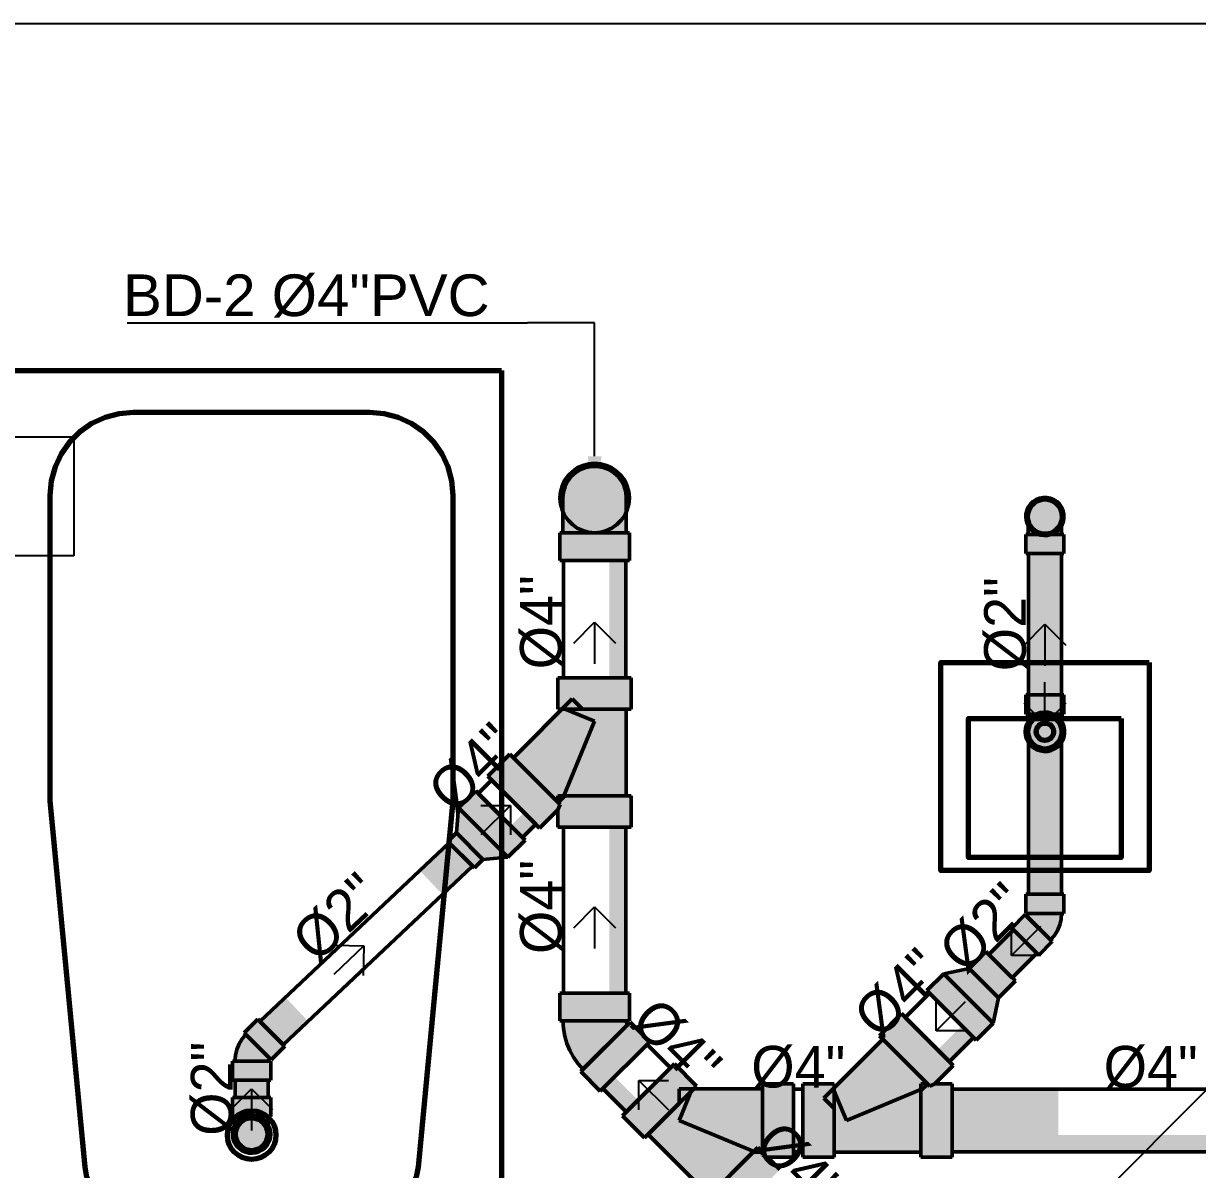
# Model space of a CAD drawing. Header units: metres. Extents: x -232 to 581, y 30 to 789.
# Drawn here: x 344.276 to 346.423, y 400.22 to 402.316 of the extents above; entities that cross this region are included whole.
import ezdxf

# ---------------------------------------------------------------- set-up
doc = ezdxf.new("R2010")
doc.units = ezdxf.units.M
for name, color, linetype in [('_electricos-Leyenda', 7, 'Continuous'), ('A-TEXT', 252, 'Continuous'), ('M-SY-PIPE-STANDARD-Drenaje Ventilacion', 254, 'Continuous')]:
    doc.layers.add(name, color=color, linetype=linetype)
doc.layers.add('G-Risr-Std-Nplt', color=7, linetype='Continuous', lineweight=18, plot=False)
doc.layers.add('M-SY-PIPE-STANDARD-Drenaje Sanitario', color=7, linetype='Continuous', true_color=0x726558)
doc.layers.add('P-Fixt-Lav', color=94, linetype='Continuous', lineweight=70)
doc.layers.add('P-Fixt-Tub', color=94, linetype='Continuous', lineweight=70)
doc.styles.add('DS-CAST-01', font='GOTHIC.TTF', dxfattribs={"height": 3})
doc.styles.add('Schedule-Header', font='arial.ttf')

# ---------------------------------------------------------------- blocks, each defined once
blk = doc.blocks.new('TECHO ARQ 20.03')
at = {"layer": '_electricos-Leyenda', "color": 30, "true_color": 0xf8991e}
blk.add_line((223.3305, 121.7649), (221.1805, 119.6149), dxfattribs=at)
blk.add_lwpolyline([(217.5805, 115.5144), (215.4805, 115.5149), (215.4805, 123.7149), (223.3305, 123.7149)], dxfattribs=at)
blk = doc.blocks.new('Aecb_Duct_Rnd_2Line_Open')
at = {"layer": 'G-Risr-Std-Nplt', "color": 0, "linetype": 'ByBlock', "lineweight": -2}
blk.add_circle((0, 0), 1, dxfattribs=at)
blk = doc.blocks.new('_Open90')
at = {"color": 0, "linetype": 'ByBlock', "lineweight": -2}
for p, q in [((-0.5, 0.5), (0, 0)), ((0, 0), (-1, 0)), ((0, 0), (-0.5, -0.5))]:
    blk.add_line(p, q, dxfattribs=at)
blk = doc.blocks.new('DR 20.03.26 LN09')
at = {"layer": 'M-SY-PIPE-STANDARD-Drenaje Sanitario', "linetype": 'Continuous', "lineweight": 50}
for points in [[(-9544.038, -2247.601), (-9544.038, -2249.601), (-9539.038, -2249.601), (-9539.038, -2247.601), (-9539.257, -2247.601), (-9539.257, -2246.124), (-9539.119, -2245.732), (-9539.048, -2245.324), (-9539.045, -2244.909), (-9539.111, -2244.5), (-9539.244, -2244.107), (-9539.44, -2243.742), (-9539.693, -2243.414), (-9539.997, -2243.132), (-9540.344, -2242.905), (-9540.723, -2242.737), (-9541.125, -2242.635), (-9541.538, -2242.601), (-9541.951, -2242.635), (-9542.353, -2242.737), (-9542.732, -2242.905), (-9543.079, -2243.132), (-9543.383, -2243.414), (-9543.636, -2243.742), (-9543.832, -2244.107), (-9543.965, -2244.5), (-9544.031, -2244.909), (-9544.028, -2245.324), (-9543.957, -2245.732), (-9543.819, -2246.124), (-9543.819, -2247.601)], [(-9510.483, -2247.722), (-9510.483, -2249.097), (-9507.733, -2249.097), (-9507.733, -2247.722), (-9507.904, -2247.722), (-9507.904, -2247.106), (-9507.801, -2246.869), (-9507.744, -2246.616), (-9507.735, -2246.357), (-9507.775, -2246.101), (-9507.863, -2245.857), (-9507.994, -2245.634), (-9508.165, -2245.439), (-9508.37, -2245.28), (-9508.601, -2245.162), (-9508.85, -2245.09), (-9509.108, -2245.066), (-9509.366, -2245.09), (-9509.614, -2245.162), (-9509.845, -2245.28), (-9510.05, -2245.439), (-9510.221, -2245.634), (-9510.353, -2245.857), (-9510.44, -2246.101), (-9510.48, -2246.357), (-9510.471, -2246.616), (-9510.414, -2246.869), (-9510.311, -2247.106), (-9510.311, -2247.722)], [(-9510.483, -2247.722), (-9510.483, -2249.097), (-9507.733, -2249.097), (-9507.733, -2247.722), (-9507.904, -2247.722), (-9507.904, -2247.106), (-9507.913, -2247.114), (-9507.885, -2247.071), (-9507.788, -2246.828), (-9507.739, -2246.571), (-9507.739, -2246.31), (-9507.788, -2246.053), (-9507.885, -2245.811), (-9508.027, -2245.591), (-9508.207, -2245.401), (-9508.42, -2245.25), (-9508.658, -2245.141), (-9508.912, -2245.08), (-9509.173, -2245.067), (-9509.432, -2245.104), (-9509.679, -2245.19), (-9509.905, -2245.321), (-9510.103, -2245.492), (-9510.264, -2245.697), (-9510.384, -2245.93), (-9510.458, -2246.18), (-9510.483, -2246.441), (-9510.458, -2246.701), (-9510.384, -2246.952), (-9510.299, -2247.116), (-9510.311, -2247.106), (-9510.311, -2247.722)], [(-9510.274, -2246.216), (-9510.295, -2246.441), (-9510.274, -2246.665), (-9510.21, -2246.882), (-9510.107, -2247.083), (-9509.967, -2247.26), (-9509.796, -2247.408), (-9509.601, -2247.521), (-9509.388, -2247.595), (-9509.164, -2247.627), (-9508.939, -2247.616), (-9508.719, -2247.563), (-9508.514, -2247.469), (-9508.33, -2247.338), (-9508.174, -2247.175), (-9508.052, -2246.985), (-9507.968, -2246.775), (-9507.925, -2246.553), (-9507.925, -2246.328), (-9507.968, -2246.106), (-9508.052, -2245.896), (-9508.174, -2245.707), (-9508.33, -2245.543), (-9508.514, -2245.412), (-9508.719, -2245.318), (-9508.939, -2245.265), (-9509.164, -2245.254), (-9509.388, -2245.287), (-9509.601, -2245.36), (-9509.796, -2245.473), (-9509.967, -2245.621), (-9510.107, -2245.799), (-9510.21, -2245.999)], [(-9510.295, -2249.097), (-9510.295, -2259.283), (-9509.108, -2259.283), (-9507.92, -2259.283), (-9507.92, -2249.097), (-9509.108, -2249.097)], [(-9510.295, -2249.097), (-9510.295, -2273.637), (-9509.108, -2273.637), (-9507.92, -2273.637), (-9507.92, -2249.097), (-9509.108, -2249.097)], [(-9539.288, -2258.049), (-9539.288, -2249.601), (-9540.489, -2249.601), (-9540.489, -2258.049)], [(-9547.648, -2263.549), (-9549.239, -2265.14), (-9545.504, -2268.875), (-9544.179, -2267.549), (-9544.179, -2268.799), (-9538.897, -2268.799), (-9538.897, -2266.549), (-9539.257, -2266.549), (-9539.257, -2260.299), (-9538.897, -2260.299), (-9538.897, -2258.049), (-9544.179, -2258.049), (-9544.179, -2260.299), (-9543.889, -2260.299), (-9547.394, -2263.804)], [(-9510.483, -2259.283), (-9510.483, -2260.658), (-9510.311, -2260.658), (-9510.311, -2261.274), (-9510.302, -2261.266), (-9510.33, -2261.309), (-9510.427, -2261.552), (-9510.476, -2261.809), (-9510.476, -2262.07), (-9510.427, -2262.327), (-9510.33, -2262.569), (-9510.188, -2262.789), (-9510.008, -2262.978), (-9509.795, -2263.13), (-9509.557, -2263.239), (-9509.303, -2263.3), (-9509.042, -2263.313), (-9508.783, -2263.275), (-9508.536, -2263.19), (-9508.31, -2263.059), (-9508.112, -2262.888), (-9507.951, -2262.683), (-9507.831, -2262.45), (-9507.757, -2262.199), (-9507.733, -2261.939), (-9507.757, -2261.679), (-9507.831, -2261.428), (-9507.916, -2261.264), (-9507.904, -2261.274), (-9507.904, -2260.658), (-9507.733, -2260.658), (-9507.733, -2259.283)], [(-9510.504, -2261.67), (-9510.529, -2261.939), (-9510.504, -2262.208), (-9510.428, -2262.468), (-9510.304, -2262.708), (-9510.137, -2262.92), (-9509.932, -2263.097), (-9509.698, -2263.233), (-9509.443, -2263.321), (-9509.175, -2263.36), (-9508.905, -2263.347), (-9508.642, -2263.283), (-9508.397, -2263.171), (-9508.176, -2263.014), (-9507.99, -2262.818), (-9507.844, -2262.591), (-9507.743, -2262.34), (-9507.692, -2262.074), (-9507.692, -2261.804), (-9507.743, -2261.539), (-9507.844, -2261.288), (-9507.99, -2261.06), (-9508.176, -2260.865), (-9508.397, -2260.708), (-9508.642, -2260.596), (-9508.905, -2260.532), (-9509.175, -2260.519), (-9509.443, -2260.557), (-9509.698, -2260.646), (-9509.932, -2260.781), (-9510.137, -2260.958), (-9510.304, -2261.17), (-9510.428, -2261.411)], [(-9510.29, -2261.826), (-9510.29, -2262.052), (-9510.247, -2262.274), (-9510.163, -2262.483), (-9510.041, -2262.673), (-9509.885, -2262.837), (-9509.701, -2262.968), (-9509.496, -2263.061), (-9509.277, -2263.115), (-9509.051, -2263.125), (-9508.828, -2263.093), (-9508.614, -2263.019), (-9508.419, -2262.907), (-9508.248, -2262.759), (-9508.109, -2262.581), (-9508.005, -2262.381), (-9507.941, -2262.164), (-9507.92, -2261.939), (-9507.941, -2261.715), (-9508.005, -2261.498), (-9508.109, -2261.297), (-9508.248, -2261.12), (-9508.419, -2260.972), (-9508.614, -2260.859), (-9508.828, -2260.785), (-9509.051, -2260.753), (-9509.277, -2260.764), (-9509.496, -2260.817), (-9509.701, -2260.911), (-9509.885, -2261.042), (-9510.041, -2261.205), (-9510.163, -2261.395), (-9510.247, -2261.605)], [(-9551.491, -2269.217), (-9552.11, -2269.835), (-9550.199, -2271.746), (-9549.581, -2271.127), (-9547.789, -2270.975), (-9546.551, -2269.737), (-9550.101, -2266.187), (-9551.339, -2267.425)], [(-9546.735, -2269.553), (-9545.781, -2268.599), (-9546.63, -2267.75), (-9547.584, -2268.704)], [(-9539.288, -2280.759), (-9539.288, -2268.799), (-9540.489, -2268.799), (-9540.489, -2280.759)], [(-9550.331, -2271.615), (-9552.011, -2269.934), (-9554.129, -2271.933), (-9552.499, -2273.66)], [(-9510.522, -2275.106), (-9511.494, -2276.079), (-9509.549, -2278.023), (-9508.577, -2277.051), (-9508.699, -2276.929), (-9508.422, -2276.606), (-9508.2, -2276.243), (-9508.037, -2275.85), (-9507.938, -2275.436), (-9507.904, -2275.012), (-9507.733, -2275.012), (-9507.733, -2273.637), (-9510.483, -2273.637), (-9510.483, -2275.012), (-9510.311, -2275.012), (-9510.317, -2275.071), (-9510.334, -2275.129), (-9510.362, -2275.182), (-9510.4, -2275.228)], [(-9511.361, -2276.211), (-9513.133, -2277.983), (-9512.293, -2278.822), (-9511.454, -2279.662), (-9509.682, -2277.891), (-9510.522, -2277.051)], [(-9516.392, -2279.364), (-9517.608, -2280.579), (-9515.829, -2282.358), (-9514.05, -2284.137), (-9512.835, -2282.921), (-9512.448, -2281.098), (-9511.233, -2279.883), (-9512.293, -2278.822), (-9513.354, -2277.762), (-9514.569, -2278.977)], [(-9565.646, -2282.797), (-9563.966, -2284.477), (-9562.175, -2282.788), (-9563.805, -2281.06)], [(-9544.054, -2280.759), (-9544.054, -2282.759), (-9543.819, -2282.759), (-9543.788, -2283.31), (-9543.696, -2283.854), (-9543.543, -2284.385), (-9543.332, -2284.894), (-9543.065, -2285.378), (-9542.746, -2285.828), (-9542.378, -2286.239), (-9542.543, -2286.405), (-9541.129, -2287.819), (-9537.572, -2284.262), (-9538.986, -2282.847), (-9539.152, -2283.013), (-9539.188, -2282.97), (-9539.218, -2282.922), (-9539.239, -2282.87), (-9539.252, -2282.815), (-9539.257, -2282.759), (-9539.022, -2282.759), (-9539.022, -2280.759)], [(-9526.531, -2289.935), (-9526.531, -2292.576), (-9524.281, -2292.576), (-9524.281, -2292.216), (-9518.031, -2292.216), (-9518.031, -2292.576), (-9515.781, -2292.576), (-9515.781, -2289.935), (-9515.781, -2287.294), (-9517.031, -2287.294), (-9515.705, -2285.969), (-9519.439, -2282.234), (-9521.03, -2283.825), (-9520.776, -2284.079), (-9524.281, -2287.584), (-9524.281, -2287.294), (-9526.531, -2287.294)], [(-9567.62, -2285.651), (-9567.62, -2287.026), (-9564.87, -2287.026), (-9564.87, -2285.651), (-9565.042, -2285.651), (-9565.036, -2285.591), (-9565.019, -2285.534), (-9564.991, -2285.481), (-9564.953, -2285.434), (-9564.831, -2285.556), (-9563.859, -2284.584), (-9565.803, -2282.639), (-9566.776, -2283.611), (-9566.654, -2283.733), (-9566.931, -2284.056), (-9567.153, -2284.419), (-9567.316, -2284.812), (-9567.415, -2285.226), (-9567.449, -2285.651)], [(-9515.981, -2285.692), (-9514.238, -2283.949), (-9515.087, -2283.1), (-9516.83, -2284.843)], [(-9537.666, -2287.725), (-9539.533, -2289.592), (-9537.942, -2291.183), (-9537.688, -2290.929), (-9533.268, -2295.349), (-9533.522, -2295.603), (-9531.931, -2297.194), (-9530.064, -2295.327), (-9528.197, -2293.459), (-9529.081, -2292.576), (-9527.206, -2292.576), (-9527.206, -2287.294), (-9529.456, -2287.294), (-9529.456, -2287.654), (-9534.412, -2287.654), (-9534.207, -2287.449), (-9535.798, -2285.858)], [(-9567.433, -2287.026), (-9567.433, -2288.263), (-9566.245, -2288.263), (-9565.058, -2288.263), (-9565.058, -2287.026), (-9566.245, -2287.026)], [(-9540.941, -2287.631), (-9539.257, -2289.316), (-9538.407, -2288.467), (-9540.092, -2286.782)], [(-9567.62, -2288.263), (-9567.62, -2289.638), (-9567.449, -2289.638), (-9567.449, -2290.254), (-9567.44, -2290.246), (-9567.468, -2290.289), (-9567.565, -2290.532), (-9567.614, -2290.789), (-9567.614, -2291.05), (-9567.565, -2291.307), (-9567.468, -2291.549), (-9567.326, -2291.769), (-9567.146, -2291.958), (-9566.933, -2292.11), (-9566.695, -2292.219), (-9566.441, -2292.28), (-9566.18, -2292.293), (-9565.921, -2292.256), (-9565.674, -2292.17), (-9565.448, -2292.039), (-9565.25, -2291.868), (-9565.089, -2291.663), (-9564.969, -2291.43), (-9564.895, -2291.18), (-9564.87, -2290.919), (-9564.895, -2290.659), (-9564.969, -2290.408), (-9565.054, -2290.244), (-9565.042, -2290.254), (-9565.042, -2289.638), (-9564.87, -2289.638), (-9564.87, -2288.263)], [(-9515.781, -2287.685), (-9515.781, -2289.935), (-9515.781, -2292.185), (-9487.189, -2292.185), (-9487.189, -2289.935), (-9487.189, -2287.685), (-9494.834, -2287.685), (-9494.834, -2290.984), (-9508.136, -2290.984), (-9508.136, -2287.685)], [(-9567.59, -2290.791), (-9567.59, -2291.048), (-9567.542, -2291.3), (-9567.446, -2291.538), (-9567.307, -2291.754), (-9567.13, -2291.94), (-9566.921, -2292.089), (-9566.687, -2292.196), (-9566.438, -2292.257), (-9566.181, -2292.269), (-9565.927, -2292.232), (-9565.684, -2292.148), (-9565.462, -2292.02), (-9565.268, -2291.852), (-9565.109, -2291.65), (-9564.991, -2291.421), (-9564.919, -2291.175), (-9564.894, -2290.919), (-9564.919, -2290.664), (-9564.991, -2290.417), (-9565.109, -2290.189), (-9565.268, -2289.987), (-9565.462, -2289.819), (-9565.684, -2289.69), (-9565.927, -2289.606), (-9566.181, -2289.57), (-9566.438, -2289.582), (-9566.687, -2289.643), (-9566.921, -2289.749), (-9567.13, -2289.898), (-9567.307, -2290.084), (-9567.446, -2290.3), (-9567.542, -2290.539)], [(-9567.411, -2290.695), (-9567.433, -2290.919), (-9567.411, -2291.144), (-9567.348, -2291.361), (-9567.244, -2291.561), (-9567.105, -2291.739), (-9566.934, -2291.887), (-9566.739, -2292), (-9566.525, -2292.073), (-9566.302, -2292.105), (-9566.076, -2292.095), (-9565.857, -2292.042), (-9565.652, -2291.948), (-9565.468, -2291.817), (-9565.312, -2291.653), (-9565.19, -2291.463), (-9565.106, -2291.254), (-9565.063, -2291.032), (-9565.063, -2290.806), (-9565.106, -2290.585), (-9565.19, -2290.375), (-9565.312, -2290.185), (-9565.468, -2290.022), (-9565.652, -2289.891), (-9565.857, -2289.797), (-9566.076, -2289.744), (-9566.302, -2289.733), (-9566.525, -2289.765), (-9566.739, -2289.839), (-9566.934, -2289.952), (-9567.105, -2290.1), (-9567.244, -2290.277), (-9567.348, -2290.478)], [(-9527.206, -2292.185), (-9526.531, -2292.185), (-9526.531, -2290.984), (-9527.206, -2290.984)]]:
    blk.add_hatch(color=251, dxfattribs=at).paths.add_polyline_path(points, flags=0)
at = {"layer": 'A-TEXT', "linetype": 'ByBlock', "lineweight": -2}
for p, q in [((-9575.202, -2232.492, -20.2), (-9546.386, -2232.492, -20.2)), ((-9541.538, -2232.492, -20.2), (-9546.386, -2232.492, -20.2)), ((-9541.538, -2242.101, -20.2), (-9541.538, -2232.492, -20.2))]:
    blk.add_line(p, q, dxfattribs=at)
at = {"layer": 'A-TEXT'}
blk.add_solid([(-9541.038, -2242.101, -20.2), (-9541.538, -2245.101, -20.2), (-9542.038, -2242.101, -20.2)], dxfattribs=at)
at = {"layer": 'M-SY-PIPE-STANDARD-Drenaje Sanitario', "color": 251, "linetype": 'Continuous', "lineweight": 50}
for points in [[(-9541.538, -2242.601), (-9541.972, -2242.639), (-9542.393, -2242.752), (-9542.788, -2242.936), (-9543.145, -2243.186), (-9543.453, -2243.494), (-9543.703, -2243.851), (-9543.887, -2244.246), (-9544, -2244.667), (-9544.038, -2245.101), (-9544, -2245.535), (-9543.887, -2245.956), (-9543.703, -2246.351), (-9543.453, -2246.708), (-9543.145, -2247.016), (-9542.788, -2247.266), (-9542.393, -2247.45), (-9541.972, -2247.563), (-9541.538, -2247.601)], [(-9541.538, -2247.601), (-9541.104, -2247.563), (-9540.683, -2247.45), (-9540.288, -2247.266), (-9539.931, -2247.016), (-9539.623, -2246.708), (-9539.373, -2246.351), (-9539.189, -2245.956), (-9539.076, -2245.535), (-9539.038, -2245.101), (-9539.076, -2244.667), (-9539.189, -2244.246), (-9539.373, -2243.851), (-9539.623, -2243.494), (-9539.931, -2243.186), (-9540.288, -2242.936), (-9540.683, -2242.752), (-9541.104, -2242.639), (-9541.538, -2242.601)], [(-9543.819, -2245.101), (-9543.78, -2244.682), (-9543.665, -2244.277), (-9543.478, -2243.9), (-9543.224, -2243.564), (-9542.913, -2243.28), (-9542.555, -2243.059), (-9542.162, -2242.907), (-9541.749, -2242.829), (-9541.328, -2242.829), (-9540.914, -2242.907), (-9540.521, -2243.059), (-9540.163, -2243.28), (-9539.852, -2243.564), (-9539.599, -2243.9), (-9539.411, -2244.277), (-9539.296, -2244.682), (-9539.257, -2245.101)], [(-9543.819, -2245.101), (-9543.819, -2247.601)], [(-9539.257, -2247.601), (-9539.257, -2245.101)], [(-9510.483, -2246.441), (-9510.458, -2246.701), (-9510.384, -2246.952), (-9510.264, -2247.184), (-9510.103, -2247.389), (-9509.905, -2247.561), (-9509.679, -2247.691), (-9509.432, -2247.777), (-9509.173, -2247.814), (-9508.912, -2247.802), (-9508.658, -2247.74), (-9508.42, -2247.631), (-9508.207, -2247.48), (-9508.027, -2247.291), (-9507.885, -2247.071), (-9507.788, -2246.828), (-9507.739, -2246.571), (-9507.739, -2246.31), (-9507.788, -2246.053), (-9507.885, -2245.811), (-9508.027, -2245.591), (-9508.207, -2245.401), (-9508.42, -2245.25), (-9508.658, -2245.141), (-9508.912, -2245.08), (-9509.173, -2245.067), (-9509.432, -2245.104), (-9509.679, -2245.19), (-9509.905, -2245.321), (-9510.103, -2245.492), (-9510.264, -2245.697), (-9510.384, -2245.93), (-9510.458, -2246.18), (-9510.483, -2246.441)], [(-9508.609, -2247.722), (-9508.374, -2247.604), (-9508.167, -2247.443), (-9507.994, -2247.247), (-9507.861, -2247.02), (-9507.773, -2246.773), (-9507.734, -2246.514), (-9507.746, -2246.252), (-9507.806, -2245.996), (-9507.914, -2245.757), (-9508.066, -2245.543), (-9508.255, -2245.362), (-9508.475, -2245.219), (-9508.719, -2245.122), (-9508.976, -2245.072), (-9509.239, -2245.072), (-9509.496, -2245.122), (-9509.74, -2245.219), (-9509.96, -2245.362), (-9510.149, -2245.543), (-9510.301, -2245.757), (-9510.409, -2245.996), (-9510.469, -2246.252), (-9510.481, -2246.514), (-9510.442, -2246.773), (-9510.354, -2247.02), (-9510.222, -2247.247), (-9510.048, -2247.443), (-9509.841, -2247.604), (-9509.606, -2247.722)], [(-9510.311, -2246.441), (-9510.289, -2246.668), (-9510.225, -2246.888), (-9510.12, -2247.091), (-9509.978, -2247.271), (-9509.805, -2247.421), (-9509.607, -2247.535), (-9509.391, -2247.61), (-9509.165, -2247.642), (-9508.936, -2247.631), (-9508.714, -2247.578), (-9508.506, -2247.483), (-9508.32, -2247.35), (-9508.162, -2247.184), (-9508.038, -2246.992), (-9507.953, -2246.78), (-9507.91, -2246.555), (-9507.91, -2246.326), (-9507.953, -2246.102), (-9508.038, -2245.889), (-9508.162, -2245.697), (-9508.32, -2245.531), (-9508.506, -2245.399), (-9508.714, -2245.304), (-9508.936, -2245.25), (-9509.165, -2245.239), (-9509.391, -2245.271), (-9509.607, -2245.346), (-9509.805, -2245.461), (-9509.978, -2245.61), (-9510.12, -2245.79), (-9510.225, -2245.993), (-9510.289, -2246.213), (-9510.311, -2246.441)], [(-9510.311, -2246.441), (-9510.29, -2246.219), (-9510.229, -2246.006), (-9510.13, -2245.807), (-9509.997, -2245.63), (-9509.833, -2245.48), (-9509.644, -2245.364), (-9509.437, -2245.283), (-9509.219, -2245.243), (-9508.997, -2245.243), (-9508.778, -2245.283), (-9508.571, -2245.364), (-9508.382, -2245.48), (-9508.218, -2245.63), (-9508.085, -2245.807), (-9507.986, -2246.006), (-9507.925, -2246.219), (-9507.904, -2246.441)], [(-9510.311, -2246.441), (-9510.311, -2247.722)], [(-9510.311, -2246.441), (-9510.311, -2247.722)], [(-9507.904, -2247.722), (-9507.904, -2246.441)], [(-9507.904, -2247.722), (-9507.904, -2246.441)], [(-9539.038, -2247.601), (-9544.038, -2247.601)], [(-9544.038, -2249.601), (-9544.038, -2247.601)], [(-9543.819, -2247.601), (-9539.257, -2247.601)], [(-9539.038, -2249.601), (-9539.038, -2247.601)], [(-9509.606, -2247.722), (-9510.483, -2247.722)], [(-9510.483, -2247.722), (-9510.483, -2249.097)], [(-9507.733, -2247.722), (-9510.483, -2247.722)], [(-9510.483, -2249.097), (-9510.483, -2247.722)], [(-9510.311, -2247.722), (-9507.904, -2247.722)], [(-9510.311, -2247.722), (-9507.904, -2247.722)], [(-9507.733, -2247.722), (-9508.609, -2247.722)], [(-9507.733, -2247.722), (-9507.733, -2249.097)], [(-9507.733, -2249.097), (-9507.733, -2247.722)], [(-9510.483, -2249.097), (-9507.733, -2249.097)], [(-9510.483, -2249.097), (-9507.733, -2249.097)], [(-9507.92, -2249.097), (-9510.295, -2249.097)], [(-9510.295, -2249.097), (-9510.295, -2259.283)], [(-9510.295, -2249.097), (-9510.295, -2273.637)], [(-9507.92, -2249.097), (-9510.295, -2249.097)], [(-9507.92, -2259.283), (-9507.92, -2249.097)], [(-9507.92, -2273.637), (-9507.92, -2249.097)], [(-9544.038, -2249.601), (-9539.038, -2249.601)], [(-9539.288, -2249.601), (-9543.788, -2249.601)], [(-9543.788, -2249.601), (-9543.788, -2258.049)], [(-9539.288, -2258.049), (-9539.288, -2249.601)], [(-9538.897, -2258.049), (-9544.179, -2258.049)], [(-9544.179, -2258.049), (-9544.179, -2260.299)], [(-9543.788, -2258.049), (-9539.288, -2258.049)], [(-9538.897, -2258.049), (-9538.897, -2260.299)], [(-9547.394, -2263.804), (-9543.151, -2259.561)], [(-9543.151, -2259.561), (-9542.413, -2260.299)], [(-9507.733, -2259.283), (-9510.483, -2259.283)], [(-9510.483, -2260.658), (-9510.483, -2259.283)], [(-9510.295, -2259.283), (-9507.92, -2259.283)], [(-9507.733, -2260.658), (-9507.733, -2259.283)], [(-9544.179, -2260.299), (-9538.897, -2260.299)], [(-9542.413, -2260.299), (-9543.651, -2260.299)], [(-9543.651, -2260.299), (-9541.538, -2261.174)], [(-9539.257, -2260.299), (-9542.413, -2260.299)], [(-9539.257, -2266.549), (-9539.257, -2260.299)], [(-9541.538, -2261.174), (-9543.764, -2266.549)], [(-9510.529, -2261.939), (-9510.504, -2261.67), (-9510.428, -2261.411), (-9510.304, -2261.17), (-9510.137, -2260.958), (-9509.932, -2260.781), (-9509.698, -2260.646), (-9509.443, -2260.557), (-9509.175, -2260.519), (-9508.905, -2260.532), (-9508.642, -2260.596), (-9508.397, -2260.708), (-9508.176, -2260.865), (-9507.99, -2261.06), (-9507.844, -2261.288), (-9507.743, -2261.539), (-9507.692, -2261.804), (-9507.692, -2262.074), (-9507.743, -2262.34), (-9507.844, -2262.591), (-9507.99, -2262.818), (-9508.176, -2263.014), (-9508.397, -2263.171), (-9508.642, -2263.283), (-9508.905, -2263.347), (-9509.175, -2263.36), (-9509.443, -2263.321), (-9509.698, -2263.233), (-9509.932, -2263.097), (-9510.137, -2262.92), (-9510.304, -2262.708), (-9510.428, -2262.468), (-9510.504, -2262.208), (-9510.529, -2261.939)], [(-9510.529, -2261.939), (-9510.504, -2262.208), (-9510.428, -2262.468), (-9510.304, -2262.708), (-9510.137, -2262.92), (-9509.932, -2263.097), (-9509.698, -2263.233), (-9509.443, -2263.321), (-9509.175, -2263.36), (-9508.905, -2263.347), (-9508.642, -2263.283), (-9508.397, -2263.171), (-9508.176, -2263.014), (-9507.99, -2262.818), (-9507.844, -2262.591), (-9507.743, -2262.34), (-9507.692, -2262.074), (-9507.692, -2261.804), (-9507.743, -2261.539), (-9507.844, -2261.288), (-9507.99, -2261.06), (-9508.176, -2260.865), (-9508.397, -2260.708), (-9508.642, -2260.596), (-9508.905, -2260.532), (-9509.175, -2260.519), (-9509.443, -2260.557), (-9509.698, -2260.646), (-9509.932, -2260.781), (-9510.137, -2260.958), (-9510.304, -2261.17), (-9510.428, -2261.411), (-9510.504, -2261.67), (-9510.529, -2261.939)], [(-9510.483, -2260.658), (-9509.606, -2260.658)], [(-9507.733, -2261.939), (-9507.757, -2261.679), (-9507.831, -2261.428), (-9507.951, -2261.196), (-9508.112, -2260.99), (-9508.31, -2260.819), (-9508.536, -2260.688), (-9508.783, -2260.603), (-9509.042, -2260.566), (-9509.303, -2260.578), (-9509.557, -2260.64), (-9509.795, -2260.748), (-9510.008, -2260.9), (-9510.188, -2261.089), (-9510.33, -2261.309), (-9510.427, -2261.552), (-9510.476, -2261.809), (-9510.476, -2262.07), (-9510.427, -2262.327), (-9510.33, -2262.569), (-9510.188, -2262.789), (-9510.008, -2262.978), (-9509.795, -2263.13), (-9509.557, -2263.239), (-9509.303, -2263.3), (-9509.042, -2263.313), (-9508.783, -2263.275), (-9508.536, -2263.19), (-9508.31, -2263.059), (-9508.112, -2262.888), (-9507.951, -2262.683), (-9507.831, -2262.45), (-9507.757, -2262.199), (-9507.733, -2261.939)], [(-9507.904, -2260.658), (-9510.311, -2260.658)], [(-9510.311, -2260.658), (-9510.311, -2261.939)], [(-9507.904, -2261.939), (-9507.926, -2261.712), (-9507.991, -2261.492), (-9508.095, -2261.289), (-9508.237, -2261.109), (-9508.41, -2260.959), (-9508.608, -2260.845), (-9508.824, -2260.77), (-9509.05, -2260.737), (-9509.279, -2260.748), (-9509.501, -2260.802), (-9509.709, -2260.897), (-9509.895, -2261.03), (-9510.053, -2261.195), (-9510.177, -2261.388), (-9510.262, -2261.6), (-9510.305, -2261.825), (-9510.305, -2262.054), (-9510.262, -2262.278), (-9510.177, -2262.491), (-9510.053, -2262.683), (-9509.895, -2262.849), (-9509.709, -2262.981), (-9509.501, -2263.076), (-9509.279, -2263.13), (-9509.05, -2263.141), (-9508.824, -2263.108), (-9508.608, -2263.034), (-9508.41, -2262.919), (-9508.237, -2262.77), (-9508.095, -2262.59), (-9507.991, -2262.386), (-9507.926, -2262.167), (-9507.904, -2261.939)], [(-9510.279, -2261.939), (-9510.258, -2262.161), (-9510.195, -2262.375), (-9510.093, -2262.573), (-9509.956, -2262.748), (-9509.787, -2262.894), (-9509.594, -2263.005), (-9509.384, -2263.078), (-9509.163, -2263.11), (-9508.941, -2263.099), (-9508.724, -2263.047), (-9508.522, -2262.954), (-9508.34, -2262.825), (-9508.186, -2262.664), (-9508.066, -2262.476), (-9507.983, -2262.269), (-9507.941, -2262.051), (-9507.941, -2261.828), (-9507.983, -2261.609), (-9508.066, -2261.402), (-9508.186, -2261.215), (-9508.34, -2261.054), (-9508.522, -2260.924), (-9508.724, -2260.832), (-9508.941, -2260.779), (-9509.163, -2260.769), (-9509.384, -2260.8), (-9509.594, -2260.873), (-9509.787, -2260.985), (-9509.956, -2261.131), (-9510.093, -2261.306), (-9510.195, -2261.504), (-9510.258, -2261.717), (-9510.279, -2261.939)], [(-9510.279, -2261.939), (-9510.258, -2262.161), (-9510.195, -2262.375), (-9510.093, -2262.573), (-9509.956, -2262.748), (-9509.787, -2262.894), (-9509.594, -2263.005), (-9509.384, -2263.078), (-9509.163, -2263.11), (-9508.941, -2263.099), (-9508.724, -2263.047), (-9508.522, -2262.954), (-9508.34, -2262.825), (-9508.186, -2262.664), (-9508.066, -2262.476), (-9507.983, -2262.269), (-9507.941, -2262.051), (-9507.941, -2261.828), (-9507.983, -2261.609), (-9508.066, -2261.402), (-9508.186, -2261.215), (-9508.34, -2261.054), (-9508.522, -2260.924), (-9508.724, -2260.832), (-9508.941, -2260.779), (-9509.163, -2260.769), (-9509.384, -2260.8), (-9509.594, -2260.873), (-9509.787, -2260.985), (-9509.956, -2261.131), (-9510.093, -2261.306), (-9510.195, -2261.504), (-9510.258, -2261.717), (-9510.279, -2261.939)], [(-9508.609, -2260.658), (-9507.733, -2260.658)], [(-9507.904, -2261.939), (-9507.904, -2260.658)], [(-9547.648, -2263.549), (-9549.239, -2265.14)], [(-9544.023, -2267.174), (-9547.648, -2263.549)], [(-9544.168, -2267.03), (-9547.394, -2263.804)], [(-9548.963, -2265.417), (-9549.917, -2266.371)], [(-9549.239, -2265.14), (-9545.504, -2268.875)], [(-9545.781, -2268.599), (-9548.963, -2265.417)], [(-9550.101, -2266.187), (-9551.339, -2267.425)], [(-9546.551, -2269.737), (-9550.101, -2266.187)], [(-9549.917, -2266.371), (-9546.735, -2269.553)], [(-9538.897, -2266.549), (-9544.179, -2266.549)], [(-9544.179, -2266.549), (-9544.179, -2267.019)], [(-9544.179, -2267.549), (-9544.023, -2267.174)], [(-9543.687, -2266.549), (-9544.168, -2267.03)], [(-9543.764, -2266.549), (-9543.687, -2266.549), (-9543.687, -2266.549)], [(-9543.764, -2266.549), (-9543.687, -2266.549)], [(-9539.257, -2266.549), (-9543.687, -2266.549)], [(-9538.897, -2266.549), (-9538.897, -2268.799)], [(-9551.491, -2269.217), (-9551.339, -2267.425)], [(-9551.339, -2267.425), (-9547.789, -2270.975)], [(-9551.339, -2267.425), (-9547.789, -2270.975)], [(-9544.179, -2267.549), (-9545.504, -2268.875)], [(-9544.179, -2267.549), (-9544.179, -2268.799)], [(-9546.735, -2269.553), (-9545.781, -2268.599)], [(-9544.179, -2268.799), (-9538.897, -2268.799)], [(-9539.288, -2268.799), (-9543.788, -2268.799)], [(-9543.788, -2268.799), (-9543.788, -2280.759)], [(-9539.288, -2280.759), (-9539.288, -2268.799)], [(-9551.491, -2269.217), (-9552.11, -2269.835)], [(-9549.581, -2271.127), (-9551.491, -2269.217)], [(-9549.581, -2271.127), (-9551.491, -2269.217)], [(-9552.011, -2269.934), (-9565.646, -2282.797)], [(-9552.11, -2269.835), (-9550.199, -2271.746)], [(-9550.331, -2271.615), (-9552.011, -2269.934)], [(-9546.551, -2269.737), (-9547.789, -2270.975)], [(-9549.581, -2271.127), (-9550.199, -2271.746)], [(-9547.789, -2270.975), (-9549.581, -2271.127)], [(-9563.966, -2284.477), (-9550.331, -2271.615)], [(-9507.733, -2273.637), (-9510.483, -2273.637)], [(-9510.483, -2273.637), (-9510.483, -2275.012)], [(-9510.295, -2273.637), (-9507.92, -2273.637)], [(-9507.733, -2273.637), (-9507.733, -2275.012)], [(-9510.522, -2275.106), (-9511.494, -2276.079)], [(-9508.577, -2277.051), (-9510.522, -2275.106)], [(-9510.483, -2275.012), (-9507.733, -2275.012)], [(-9510.4, -2275.228), (-9510.369, -2275.191), (-9510.344, -2275.15), (-9510.326, -2275.106), (-9510.314, -2275.059), (-9510.311, -2275.012)], [(-9508.699, -2276.929), (-9510.4, -2275.228)], [(-9510.311, -2275.012), (-9507.904, -2275.012)], [(-9507.904, -2275.012), (-9507.938, -2275.436), (-9508.037, -2275.85), (-9508.2, -2276.243), (-9508.422, -2276.606), (-9508.699, -2276.929)], [(-9511.361, -2276.211), (-9513.133, -2277.983)], [(-9511.494, -2276.079), (-9509.549, -2278.023)], [(-9509.682, -2277.891), (-9511.361, -2276.211)], [(-9508.577, -2277.051), (-9509.549, -2278.023)], [(-9514.569, -2278.977), (-9513.354, -2277.762)], [(-9512.293, -2278.822), (-9513.354, -2277.762)], [(-9513.133, -2277.983), (-9511.454, -2279.662)], [(-9511.454, -2279.662), (-9509.682, -2277.891)], [(-9516.392, -2279.364), (-9514.569, -2278.977)], [(-9514.569, -2278.977), (-9512.448, -2281.098)], [(-9514.569, -2278.977), (-9513.509, -2280.038)], [(-9511.233, -2279.883), (-9512.293, -2278.822)], [(-9517.608, -2280.579), (-9516.392, -2279.364)], [(-9512.835, -2282.921), (-9516.392, -2279.364)], [(-9514.613, -2281.143), (-9516.392, -2279.364)], [(-9517.608, -2280.579), (-9515.829, -2282.358)], [(-9513.509, -2280.038), (-9512.448, -2281.098)], [(-9512.448, -2281.098), (-9511.233, -2279.883)], [(-9539.022, -2280.759), (-9544.054, -2280.759)], [(-9544.054, -2282.759), (-9544.054, -2280.759)], [(-9543.788, -2280.759), (-9539.288, -2280.759)], [(-9539.022, -2282.759), (-9539.022, -2280.759)], [(-9517.42, -2280.767), (-9519.163, -2282.51)], [(-9514.238, -2283.949), (-9517.42, -2280.767)], [(-9512.835, -2282.921), (-9514.613, -2281.143)], [(-9512.448, -2281.098), (-9512.835, -2282.921)], [(-9521.03, -2283.825), (-9519.439, -2282.234)], [(-9515.705, -2285.969), (-9519.439, -2282.234)], [(-9515.829, -2282.358), (-9514.05, -2284.137)], [(-9566.776, -2283.611), (-9565.803, -2282.639)], [(-9563.859, -2284.584), (-9565.803, -2282.639)], [(-9565.646, -2282.797), (-9563.966, -2284.477)], [(-9544.054, -2282.759), (-9539.022, -2282.759)], [(-9542.378, -2286.239), (-9542.746, -2285.828), (-9543.065, -2285.378), (-9543.332, -2284.894), (-9543.543, -2284.385), (-9543.696, -2283.854), (-9543.788, -2283.31), (-9543.819, -2282.759)], [(-9543.819, -2282.759), (-9539.257, -2282.759)], [(-9538.986, -2282.847), (-9542.543, -2286.405)], [(-9539.152, -2283.013), (-9542.378, -2286.239)], [(-9539.257, -2282.759), (-9539.25, -2282.829), (-9539.229, -2282.896), (-9539.196, -2282.959), (-9539.152, -2283.013)], [(-9537.572, -2284.262), (-9538.986, -2282.847)], [(-9519.163, -2282.51), (-9515.981, -2285.692)], [(-9514.05, -2284.137), (-9512.835, -2282.921)], [(-9567.449, -2285.651), (-9567.415, -2285.226), (-9567.316, -2284.812), (-9567.153, -2284.419), (-9566.931, -2284.056), (-9566.654, -2283.733)], [(-9566.776, -2283.611), (-9564.831, -2285.556)], [(-9566.654, -2283.733), (-9564.953, -2285.434)], [(-9525.019, -2288.322), (-9520.776, -2284.079)], [(-9521.03, -2283.825), (-9517.406, -2287.45)], [(-9520.776, -2284.079), (-9517.55, -2287.305)], [(-9515.981, -2285.692), (-9514.238, -2283.949)], [(-9564.831, -2285.556), (-9563.859, -2284.584)], [(-9541.129, -2287.819), (-9537.572, -2284.262)], [(-9537.759, -2284.449), (-9540.941, -2287.631)], [(-9536.075, -2286.134), (-9537.759, -2284.449)], [(-9564.87, -2285.651), (-9567.62, -2285.651)], [(-9567.62, -2287.026), (-9567.62, -2285.651)], [(-9565.042, -2285.651), (-9567.449, -2285.651)], [(-9564.953, -2285.434), (-9564.984, -2285.471), (-9565.009, -2285.512), (-9565.027, -2285.556), (-9565.039, -2285.603), (-9565.042, -2285.651)], [(-9564.87, -2287.026), (-9564.87, -2285.651)], [(-9541.129, -2287.819), (-9542.543, -2286.405)], [(-9539.257, -2289.316), (-9536.075, -2286.134)], [(-9535.798, -2285.858), (-9537.666, -2287.725)], [(-9535.798, -2285.858), (-9534.207, -2287.449)], [(-9517.031, -2287.294), (-9515.705, -2285.969)], [(-9567.62, -2287.026), (-9564.87, -2287.026)], [(-9565.058, -2287.026), (-9567.433, -2287.026)], [(-9567.433, -2287.026), (-9567.433, -2288.263)], [(-9565.058, -2288.263), (-9565.058, -2287.026)], [(-9536.075, -2289.316), (-9534.207, -2287.449)], [(-9529.456, -2287.294), (-9529.456, -2292.42)], [(-9529.456, -2287.294), (-9527.206, -2287.294)], [(-9527.206, -2292.576), (-9527.206, -2287.294)], [(-9526.531, -2287.294), (-9526.531, -2289.935)], [(-9526.531, -2287.294), (-9524.281, -2287.294)], [(-9524.281, -2289.935), (-9524.281, -2287.294)], [(-9518.031, -2287.294), (-9518.031, -2289.935)], [(-9518.031, -2287.294), (-9517.561, -2287.294)], [(-9517.55, -2287.305), (-9518.031, -2287.786)], [(-9517.406, -2287.45), (-9517.031, -2287.294)], [(-9517.031, -2287.294), (-9515.781, -2287.294)], [(-9515.781, -2289.935), (-9515.781, -2287.294)], [(-9564.87, -2288.263), (-9567.62, -2288.263)], [(-9567.62, -2289.638), (-9567.62, -2288.263)], [(-9567.433, -2288.263), (-9565.058, -2288.263)], [(-9564.87, -2289.638), (-9564.87, -2288.263)], [(-9540.941, -2287.631), (-9539.257, -2289.316)], [(-9537.666, -2287.725), (-9539.533, -2289.592)], [(-9535.456, -2287.654), (-9529.456, -2287.654)], [(-9535.456, -2288.698), (-9535.456, -2287.654)], [(-9535.456, -2289.935), (-9534.581, -2287.823)], [(-9534.581, -2287.823), (-9535.456, -2288.698)], [(-9529.456, -2287.654), (-9529.456, -2292.216)], [(-9526.531, -2287.685), (-9527.206, -2287.685)], [(-9527.206, -2287.685), (-9527.206, -2292.185)], [(-9526.531, -2292.185), (-9526.531, -2287.685)], [(-9524.281, -2289.06), (-9525.019, -2288.322)], [(-9523.406, -2289.935), (-9524.281, -2287.823)], [(-9524.281, -2287.823), (-9524.281, -2289.06)], [(-9518.031, -2287.709), (-9523.406, -2289.935)], [(-9518.031, -2287.786), (-9518.031, -2287.786), (-9518.031, -2287.709)], [(-9518.031, -2287.786), (-9518.031, -2287.709)], [(-9518.031, -2292.216), (-9518.031, -2287.786)], [(-9487.189, -2287.685), (-9515.781, -2287.685)], [(-9515.781, -2287.685), (-9515.781, -2292.185)], [(-9537.688, -2290.929), (-9535.456, -2288.698)], [(-9524.281, -2292.216), (-9524.281, -2289.06)], [(-9567.62, -2289.638), (-9566.744, -2289.638)], [(-9564.87, -2290.919), (-9564.895, -2290.659), (-9564.969, -2290.408), (-9565.089, -2290.176), (-9565.25, -2289.97), (-9565.448, -2289.799), (-9565.674, -2289.669), (-9565.921, -2289.583), (-9566.18, -2289.546), (-9566.441, -2289.558), (-9566.695, -2289.62), (-9566.933, -2289.729), (-9567.146, -2289.88), (-9567.326, -2290.069), (-9567.468, -2290.289), (-9567.565, -2290.532), (-9567.614, -2290.789), (-9567.614, -2291.05), (-9567.565, -2291.307), (-9567.468, -2291.549), (-9567.326, -2291.769), (-9567.146, -2291.958), (-9566.933, -2292.11), (-9566.695, -2292.219), (-9566.441, -2292.28), (-9566.18, -2292.293), (-9565.921, -2292.256), (-9565.674, -2292.17), (-9565.448, -2292.039), (-9565.25, -2291.868), (-9565.089, -2291.663), (-9564.969, -2291.43), (-9564.895, -2291.18), (-9564.87, -2290.919)], [(-9564.894, -2290.919), (-9564.919, -2291.175), (-9564.991, -2291.421), (-9565.109, -2291.65), (-9565.268, -2291.852), (-9565.462, -2292.02), (-9565.684, -2292.148), (-9565.927, -2292.232), (-9566.181, -2292.269), (-9566.438, -2292.257), (-9566.687, -2292.196), (-9566.921, -2292.089), (-9567.13, -2291.94), (-9567.307, -2291.754), (-9567.446, -2291.538), (-9567.542, -2291.3), (-9567.59, -2291.048), (-9567.59, -2290.791), (-9567.542, -2290.539), (-9567.446, -2290.3), (-9567.307, -2290.084), (-9567.13, -2289.898), (-9566.921, -2289.749), (-9566.687, -2289.643), (-9566.438, -2289.582), (-9566.181, -2289.57), (-9565.927, -2289.606), (-9565.684, -2289.69), (-9565.462, -2289.819), (-9565.268, -2289.987), (-9565.109, -2290.189), (-9564.991, -2290.417), (-9564.919, -2290.664), (-9564.894, -2290.919)], [(-9564.894, -2290.919), (-9564.919, -2290.664), (-9564.991, -2290.417), (-9565.109, -2290.189), (-9565.268, -2289.987), (-9565.462, -2289.819), (-9565.684, -2289.69), (-9565.927, -2289.606), (-9566.181, -2289.57), (-9566.438, -2289.582), (-9566.687, -2289.643), (-9566.921, -2289.749), (-9567.13, -2289.898), (-9567.307, -2290.084), (-9567.446, -2290.3), (-9567.542, -2290.539), (-9567.59, -2290.791), (-9567.59, -2291.048), (-9567.542, -2291.3), (-9567.446, -2291.538), (-9567.307, -2291.754), (-9567.13, -2291.94), (-9566.921, -2292.089), (-9566.687, -2292.196), (-9566.438, -2292.257), (-9566.181, -2292.269), (-9565.927, -2292.232), (-9565.684, -2292.148), (-9565.462, -2292.02), (-9565.268, -2291.852), (-9565.109, -2291.65), (-9564.991, -2291.421), (-9564.919, -2291.175), (-9564.894, -2290.919)], [(-9565.042, -2289.638), (-9567.449, -2289.638)], [(-9567.449, -2289.638), (-9567.449, -2290.919)], [(-9565.042, -2290.919), (-9565.064, -2290.692), (-9565.128, -2290.472), (-9565.233, -2290.269), (-9565.375, -2290.089), (-9565.548, -2289.939), (-9565.746, -2289.825), (-9565.962, -2289.75), (-9566.188, -2289.718), (-9566.417, -2289.728), (-9566.639, -2289.782), (-9566.847, -2289.877), (-9567.033, -2290.01), (-9567.191, -2290.176), (-9567.315, -2290.368), (-9567.4, -2290.58), (-9567.443, -2290.805), (-9567.443, -2291.034), (-9567.4, -2291.258), (-9567.315, -2291.471), (-9567.191, -2291.663), (-9567.033, -2291.829), (-9566.847, -2291.961), (-9566.639, -2292.056), (-9566.417, -2292.11), (-9566.188, -2292.121), (-9565.962, -2292.089), (-9565.746, -2292.014), (-9565.548, -2291.899), (-9565.375, -2291.75), (-9565.233, -2291.57), (-9565.128, -2291.366), (-9565.064, -2291.147), (-9565.042, -2290.919)], [(-9565.132, -2290.919), (-9565.152, -2290.709), (-9565.212, -2290.505), (-9565.309, -2290.317), (-9565.44, -2290.151), (-9565.6, -2290.012), (-9565.783, -2289.906), (-9565.983, -2289.837), (-9566.192, -2289.807), (-9566.404, -2289.817), (-9566.61, -2289.867), (-9566.802, -2289.955), (-9566.975, -2290.078), (-9567.121, -2290.231), (-9567.235, -2290.409), (-9567.314, -2290.606), (-9567.354, -2290.813), (-9567.354, -2291.025), (-9567.314, -2291.233), (-9567.235, -2291.43), (-9567.121, -2291.608), (-9566.975, -2291.761), (-9566.802, -2291.884), (-9566.61, -2291.972), (-9566.404, -2292.021), (-9566.192, -2292.032), (-9565.983, -2292.001), (-9565.783, -2291.932), (-9565.6, -2291.826), (-9565.44, -2291.688), (-9565.309, -2291.521), (-9565.212, -2291.333), (-9565.152, -2291.13), (-9565.132, -2290.919)], [(-9565.132, -2290.919), (-9565.152, -2290.709), (-9565.212, -2290.505), (-9565.309, -2290.317), (-9565.44, -2290.151), (-9565.6, -2290.012), (-9565.783, -2289.906), (-9565.983, -2289.837), (-9566.192, -2289.807), (-9566.404, -2289.817), (-9566.61, -2289.867), (-9566.802, -2289.955), (-9566.975, -2290.078), (-9567.121, -2290.231), (-9567.235, -2290.409), (-9567.314, -2290.606), (-9567.354, -2290.813), (-9567.354, -2291.025), (-9567.314, -2291.233), (-9567.235, -2291.43), (-9567.121, -2291.608), (-9566.975, -2291.761), (-9566.802, -2291.884), (-9566.61, -2291.972), (-9566.404, -2292.021), (-9566.192, -2292.032), (-9565.983, -2292.001), (-9565.783, -2291.932), (-9565.6, -2291.826), (-9565.44, -2291.688), (-9565.309, -2291.521), (-9565.212, -2291.333), (-9565.152, -2291.13), (-9565.132, -2290.919)], [(-9565.747, -2289.638), (-9564.87, -2289.638)], [(-9565.042, -2290.919), (-9565.042, -2289.638)], [(-9539.533, -2289.592), (-9537.942, -2291.183)], [(-9537.942, -2291.183), (-9536.075, -2289.316)], [(-9530.081, -2292.161), (-9535.456, -2289.935)], [(-9526.531, -2289.935), (-9526.531, -2292.576)], [(-9524.281, -2292.576), (-9524.281, -2289.935)], [(-9518.031, -2289.935), (-9518.031, -2292.576)], [(-9515.781, -2292.576), (-9515.781, -2289.935)], [(-9537.688, -2290.929), (-9533.268, -2295.349)], [(-9533.268, -2295.349), (-9530.136, -2292.216)], [(-9529.788, -2291.868), (-9531.655, -2293.736)], [(-9530.136, -2292.216), (-9530.081, -2292.161)], [(-9530.081, -2292.161), (-9530.136, -2292.216), (-9530.081, -2292.161)], [(-9529.456, -2292.216), (-9530.136, -2292.216)], [(-9529.788, -2291.868), (-9529.456, -2292.201)], [(-9529.456, -2292.42), (-9529.081, -2292.576)], [(-9527.206, -2292.185), (-9526.531, -2292.185)], [(-9524.281, -2292.216), (-9518.031, -2292.216)], [(-9515.781, -2292.185), (-9487.189, -2292.185)], [(-9529.081, -2292.576), (-9527.206, -2292.576)], [(-9529.081, -2292.576), (-9528.197, -2293.459)], [(-9526.531, -2292.576), (-9524.281, -2292.576)], [(-9518.031, -2292.576), (-9515.781, -2292.576)]]:
    blk.add_lwpolyline(points, dxfattribs=at)
at = {"layer": 'M-SY-PIPE-STANDARD-Drenaje Ventilacion'}
for p, q in [((-9595.169, -2240.705), (-9579.063, -2240.705)), ((-9579.063, -2240.705), (-9579.063, -2249.265)), ((-9579.063, -2249.265), (-9595.169, -2249.265))]:
    blk.add_line(p, q, dxfattribs=at)
at = {"layer": 'P-Fixt-Lav', "color": 94, "linetype": 'Continuous', "lineweight": 70}
for points in [[(-9501.608, -2256.939), (-9501.608, -2271.939), (-9516.608, -2271.939), (-9516.608, -2256.939)], [(-9503.608, -2260.981), (-9503.608, -2270.981), (-9514.608, -2270.981), (-9514.608, -2260.981)]]:
    blk.add_lwpolyline(points, close=True, dxfattribs=at)
blk.add_circle((-9509.108, -2261.939), 0.625, dxfattribs=at)
at = {"layer": 'P-Fixt-Tub', "color": 94, "linetype": 'Continuous', "lineweight": 70, "extrusion": (-4.44089e-16, 1, 0)}
for points, elevation in [([(9584.245, 24), (9548.245, 24)], -2235.919), ([(9574.745, 24), (9557.745, 24)], -2238.919)]:
    blk.add_lwpolyline(points, dxfattribs=dict(at, elevation=elevation))
at = {"layer": 'P-Fixt-Tub', "color": 94, "linetype": 'Continuous', "lineweight": 70, "extrusion": (-1, -4.44089e-16, 0)}
for points, elevation in [([(2235.919, 24), (2301.919, 24)], 9548.245), ([(2266.919, 24), (2244.919, 24)], 9580.745), ([(2244.919, 24), (2266.919, 24)], 9551.745)]:
    blk.add_lwpolyline(points, dxfattribs=dict(at, elevation=elevation))
at = {"layer": 'P-Fixt-Tub', "color": 94, "linetype": 'Continuous', "lineweight": 70, "elevation": 24}
for points in [[(-9580.745, -2244.919), (-9580.654, -2243.877), (-9580.384, -2242.867), (-9579.942, -2241.919), (-9579.342, -2241.063), (-9578.602, -2240.323), (-9577.745, -2239.723), (-9576.798, -2239.281), (-9575.787, -2239.01), (-9574.745, -2238.919)], [(-9557.745, -2238.919), (-9556.704, -2239.01), (-9555.693, -2239.281), (-9554.745, -2239.723), (-9553.889, -2240.323), (-9553.149, -2241.063), (-9552.549, -2241.919), (-9552.107, -2242.867), (-9551.837, -2243.877), (-9551.745, -2244.919)], [(-9578.246, -2293.297), (-9580.745, -2266.919)], [(-9551.745, -2266.919), (-9554.245, -2293.297)], [(-9574.264, -2296.919), (-9574.998, -2296.851), (-9575.707, -2296.65), (-9576.367, -2296.322), (-9576.956, -2295.878), (-9577.453, -2295.334), (-9577.842, -2294.708), (-9578.109, -2294.021), (-9578.246, -2293.297)], [(-9554.245, -2293.297), (-9554.382, -2294.021), (-9554.649, -2294.708), (-9555.038, -2295.334), (-9555.535, -2295.878), (-9556.124, -2296.322), (-9556.784, -2296.65), (-9557.493, -2296.851), (-9558.227, -2296.919)]]:
    blk.add_lwpolyline(points, dxfattribs=at)
at = {"layer": 'P-Fixt-Tub', "color": 94, "linetype": 'Continuous', "lineweight": 70}
blk.add_circle((-9566.245, -2290.982, 24), 1.75, dxfattribs=at)
at = {"layer": 'M-SY-PIPE-STANDARD-Drenaje Sanitario', "color": 251, "linetype": 'Continuous', "lineweight": -3, "ltscale": 0.5}
for p, xscale, yscale, zscale in [((-9541.538, -2245.101), 2.5, 2.5, 2.5), ((-9509.108, -2246.441), 1.375, 1.375, 1.375), ((-9509.108, -2261.939), 1.1719, 1.1719, 1.1719), ((-9566.245, -2290.919), 1.1135, 1.1135, 1.1135)]:
    blk.add_blockref('Aecb_Duct_Rnd_2Line_Open', p, dxfattribs=dict(at, xscale=xscale, yscale=yscale, zscale=zscale))
at = {"layer": 'M-SY-PIPE-STANDARD-Drenaje Ventilacion', "color": 254, "linetype": 'Continuous', "lineweight": -3}
for p, xscale, yscale, zscale, rotation in [((-9541.538, -2254.05), 3.000000000000001, 3.000000000000001, 3.000000000000001, 90), ((-9509.108, -2254.19), 3.000000000000003, 3.000000000000003, 3.000000000000003, 90), ((-9509.108, -2261.367), 3, 3, 3, 270), ((-9547.61, -2267.246), 3, 3, 3, 45.00000000000001), ((-9541.538, -2274.554), 3.000000000000001, 3.000000000000001, 3.000000000000001, 90), ((-9511.517, -2278.046), 2.999999999999998, 2.999999999999998, 2.999999999999998, 224.9999999999825), ((-9558.152, -2277.36), 3, 3, 3, 43.33030141392435), ((-9516.949, -2283.478), 3, 3, 3, 225.0000000000058), ((-9538.349, -2287.042), 3.000000000000002, 3.000000000000002, 3.000000000000002, 135.0000000000029), ((-9566.245, -2287.644), 3.000000000000003, 3.000000000000003, 3.000000000000003, 90)]:
    blk.add_blockref('_Open90', p, dxfattribs=dict(at, xscale=xscale, yscale=yscale, zscale=zscale, rotation=rotation))
at = {"layer": 'A-TEXT', "style": 'Schedule-Header'}
blk.add_text('BD-2 Ø4"PVC', height=3, dxfattribs=at).set_placement((-9575.509, -2232.003, -20.2))
at = {"layer": 'M-SY-PIPE-STANDARD-Drenaje Ventilacion', "color": 254, "linetype": 'Continuous', "lineweight": -3, "char_height": 3, "attachment_point": 5, "style": 'DS-CAST-01'}
for s, insert, rotation in [('%%C4"', (-9545.358, -2254.05), 90), ('%%C2"', (-9511.928, -2254.19), 90), ('%%C4"', (-9550.312, -2264.545), 45), ('%%C4"', (-9545.358, -2274.554), 90), ('%%C2"', (-9560.087, -2275.309), 43.3303), ('%%C2"', (-9513.511, -2276.052), 45), ('%%C4"', (-9519.65, -2280.777), 45), ('%%C4"', (-9535.648, -2284.341), 315), ('%%C2"', (-9569.065, -2287.644), 90), ('%%C4"', (-9526.783, -2293.206), 315)]:
    blk.add_mtext(s, dxfattribs=dict(at, insert=insert, rotation=rotation))
for insert in [(-9526.868, -2286.115), (-9501.485, -2286.115)]:
    blk.add_mtext('%%C4"', dxfattribs=dict(at, insert=insert))

msp = doc.modelspace()

# ---------------------------------------------------------------- block references
at = {"color": 1}
msp.add_blockref('TECHO ARQ 20.03', (123.1094, 278.6006), dxfattribs=at)
at = {"layer": 'M-SY-PIPE-STANDARD-Drenaje Sanitario', "xscale": 0.02539304808409144, "yscale": 0.02539304808409144, "zscale": 0.02539304808409144}
msp.add_blockref('DR 20.03.26 LN09', (587.6094, 458.4578), dxfattribs=at)

doc.saveas('drawing.dxf')
